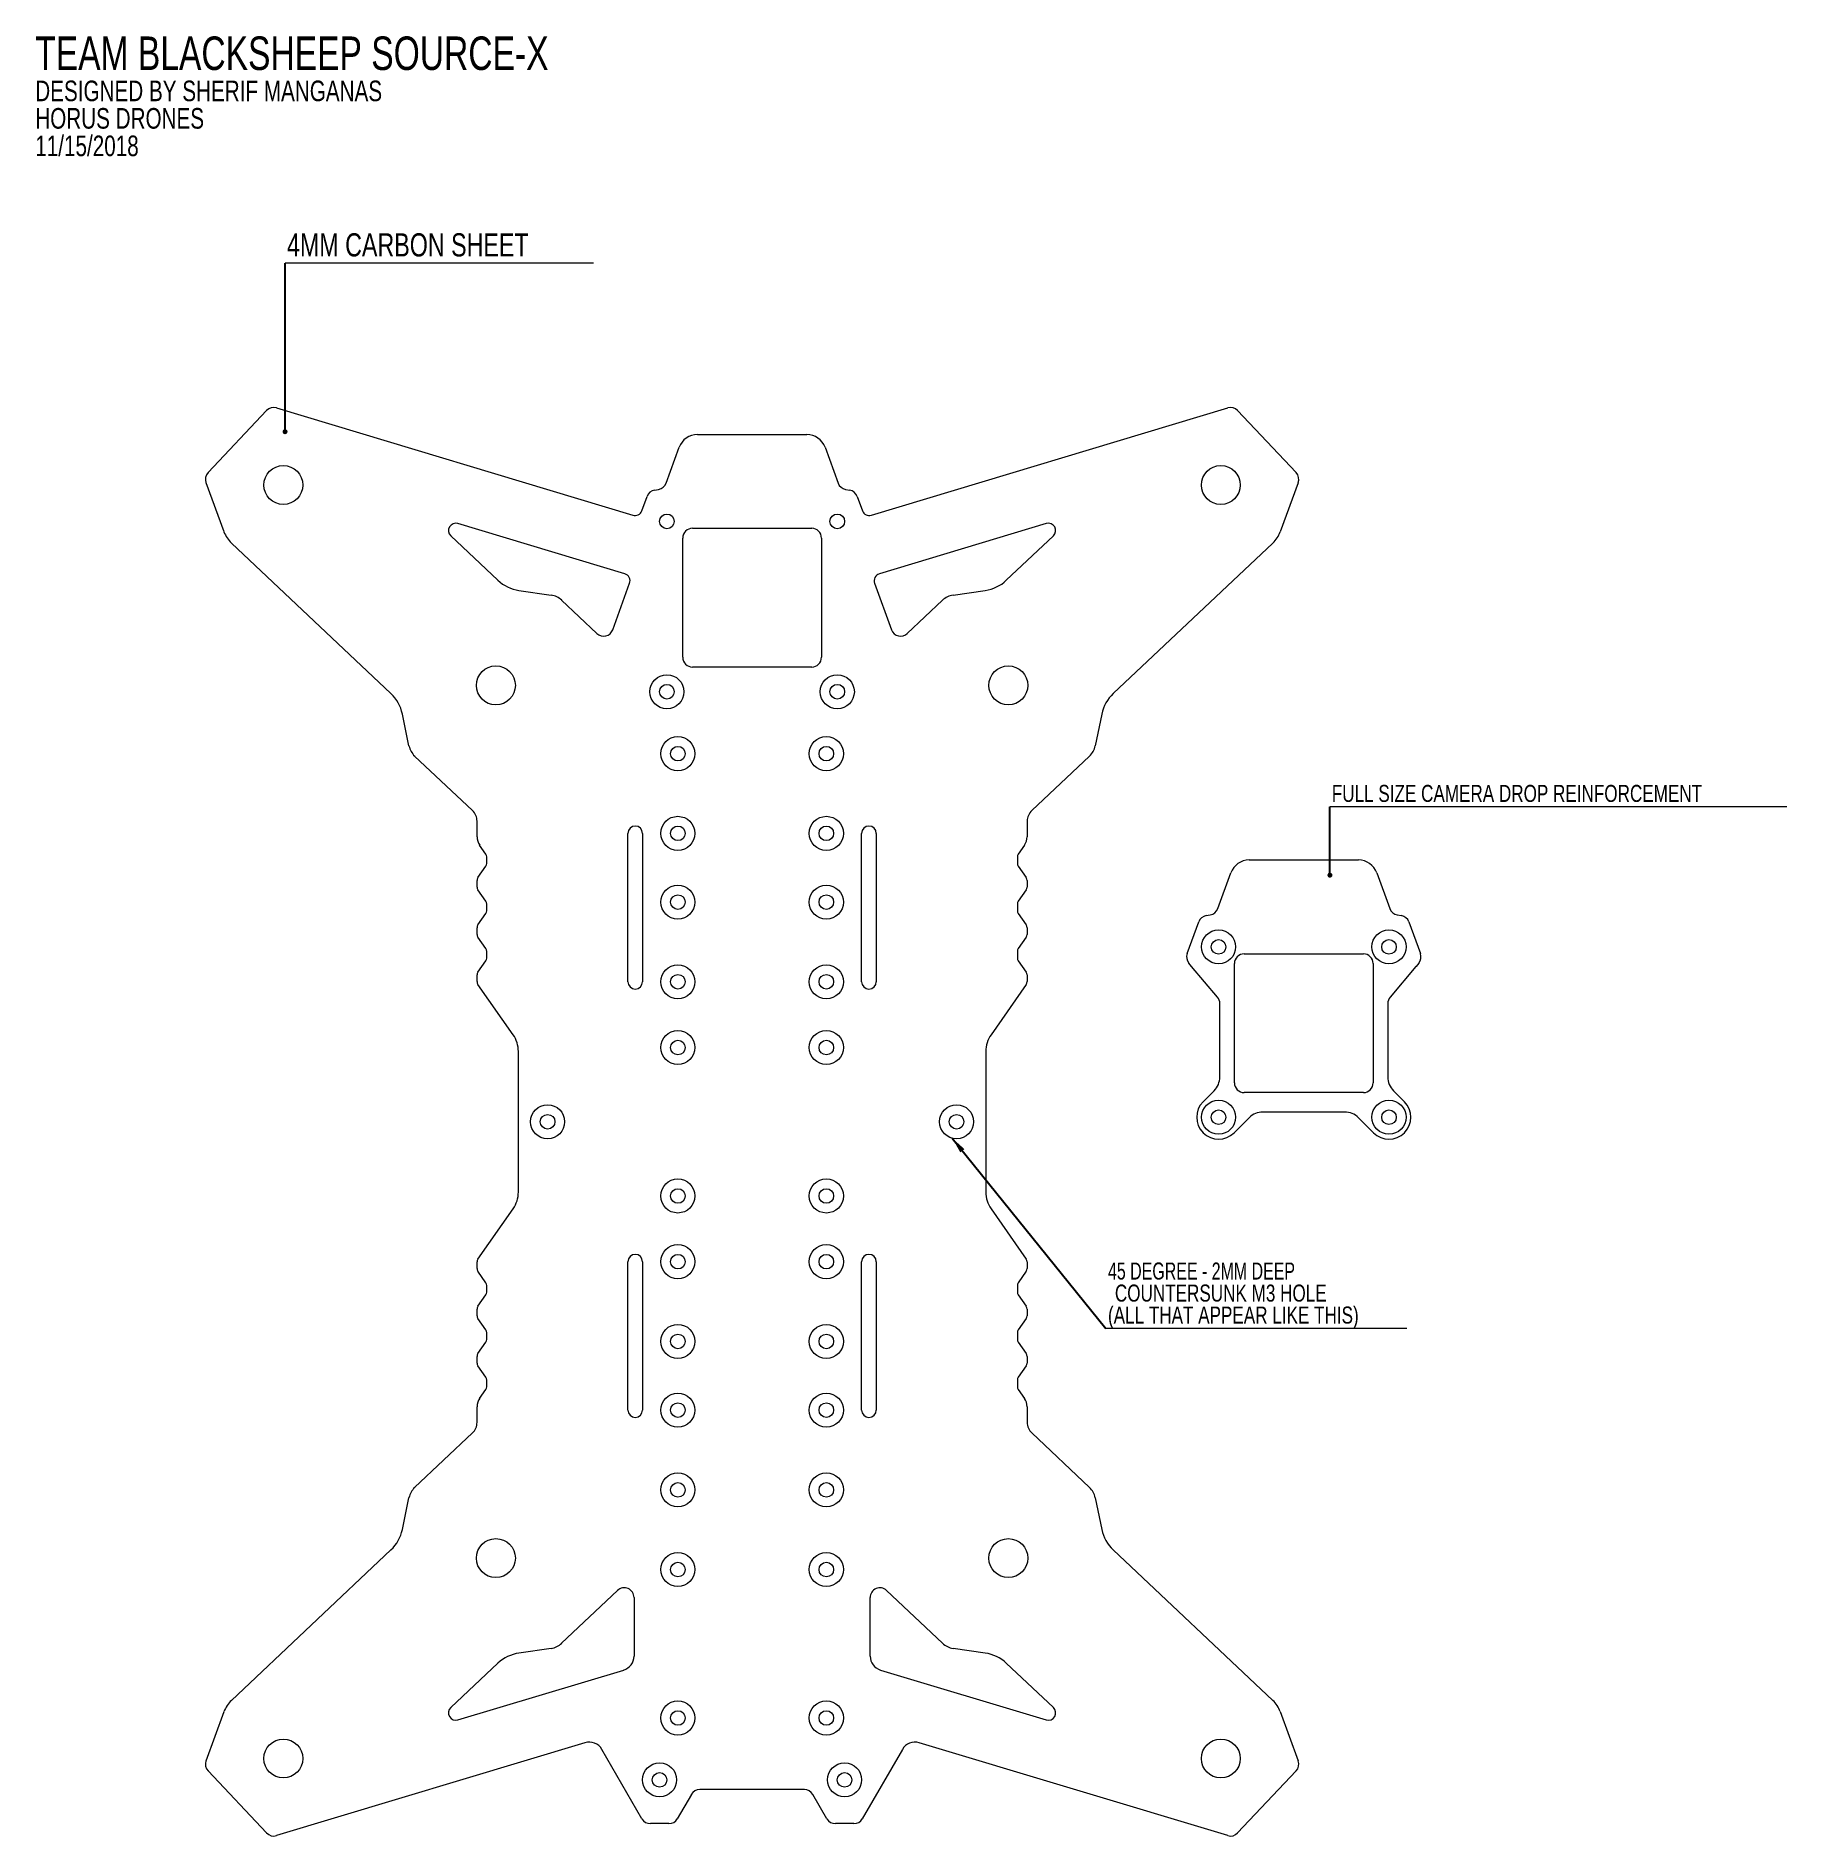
# Model space of a CAD drawing. Header units: millimetres. Extents: x 14 to 374, y 22 to 392.
import ezdxf

# ---------------------------------------------------------------- set-up
doc = ezdxf.new("R2010")
doc.units = ezdxf.units.MM
doc.styles.add('SLDTEXTSTYLE0', font='TXT', dxfattribs={"width": 0.75})
doc.styles.add('SLDTEXTSTYLE1', font='TXT', dxfattribs={"width": 0.7})
doc.dimstyles.new('SLDDIMSTYLE0', dxfattribs={"dimtxt": 0.18, "dimasz": 1.016, "dimexe": 0, "dimexo": 0.0625, "dimgap": 0, "dimtad": 0, "dimtih": 1, "dimtoh": 1, "dimdec": 0, "dimrnd": 1e-09, "dimzin": 0, "dimdsep": 46, "dimtxsty": 'Standard', "dimblk1": 'DOT', "dimblk2": 'DOT', "dimsah": 1, "dimcen": 0.09, "dimadec": 0, "dimazin": 0, "dimtfac": 1.016, "dimtdec": 0, "dimtofl": 0, "dimtmove": 0, "dimatfit": 3, "dimldrblk": 'DOT', "dimfxl": 1, "dimfrac": 2, "dimtolj": 1, "dimtzin": 0, "dimarcsym": 0})
doc.dimstyles.new('SLDDIMSTYLE1', dxfattribs={"dimtxt": 0.18, "dimasz": 3.302, "dimexe": 0, "dimexo": 0.0625, "dimgap": 0, "dimtad": 0, "dimtih": 1, "dimtoh": 1, "dimdec": 0, "dimrnd": 1e-09, "dimzin": 0, "dimdsep": 46, "dimtxsty": 'Standard', "dimsah": 1, "dimcen": 0.09, "dimadec": 0, "dimazin": 0, "dimtfac": 3.302, "dimtdec": 0, "dimtofl": 0, "dimtmove": 0, "dimatfit": 3, "dimfxl": 1, "dimfrac": 2, "dimtolj": 1, "dimtzin": 0, "dimarcsym": 0})

# ---------------------------------------------------------------- blocks, each defined once
blk = doc.blocks.new('SW_NOTE_0')
at = {"color": 0, "linetype": 'Continuous', "lineweight": 0, "attachment_point": 1, "style": 'SLDTEXTSTYLE0'}
for s, insert, char_height in [('TEAM BLACKSHEEP SOURCE-X', (0, 8.87), 6.8792), ('DESIGNED BY SHERIF MANGANAS', (0, -0.19), 4.2333), ('HORUS DRONES', (0, -5.83), 4.2333), ('11/15/2018', (0, -11.48), 4.233)]:
    blk.add_mtext(s, dxfattribs=dict(at, insert=insert, char_height=char_height))
blk = doc.blocks.new('SW_NOTE_1')
at = {"color": 0, "linetype": 'Continuous', "lineweight": 0}
blk.add_line((63.31, 0), (0, 0), dxfattribs=at)
at = {"color": 0, "linetype": 'Continuous', "lineweight": 0, "insert": (0.39, 6.17), "char_height": 4.7625, "attachment_point": 1, "style": 'SLDTEXTSTYLE0'}
blk.add_mtext('4MM CARBON SHEET', dxfattribs=at)
blk = doc.blocks.new('_DOT')
at = {"color": 0, "linetype": 'ByBlock', "lineweight": -2}
blk.add_line((-0.5, 0), (-1, 0), dxfattribs=at)
at = {"color": 0, "linetype": 'ByBlock', "const_width": 0.5}
blk.add_lwpolyline([(-0.25, 0, 1), (0.25, 0, 1)], format="xyb", close=True, dxfattribs=at)
blk = doc.blocks.new('SW_NOTE_2')
at = {"color": 0, "linetype": 'Continuous', "lineweight": 0}
blk.add_line((61.77, 0), (0, 0), dxfattribs=at)
at = {"color": 0, "linetype": 'Continuous', "lineweight": 0, "char_height": 3.5, "attachment_point": 1}
for s, insert, style in [('45 DEGREE - 2MM DEEP', (0.41, 13.59), 'SLDTEXTSTYLE1'), ('COUNTERSUNK M3 HOLE', (1.83, 9.06), 'SLDTEXTSTYLE0'), ('(ALL THAT APPEAR LIKE THIS)', (0.41, 4.54), 'SLDTEXTSTYLE0')]:
    blk.add_mtext(s, dxfattribs=dict(at, insert=insert, style=style))
blk = doc.blocks.new('SW_NOTE_3')
at = {"color": 0, "linetype": 'Continuous', "lineweight": 0}
blk.add_line((93.92, 0), (0, 0), dxfattribs=at)
at = {"color": 0, "linetype": 'Continuous', "lineweight": 0, "insert": (0.42, 4.52), "char_height": 3.5, "attachment_point": 1, "style": 'SLDTEXTSTYLE0'}
blk.add_mtext('FULL SIZE CAMERA DROP REINFORCEMENT', dxfattribs=at)

msp = doc.modelspace()

# ---------------------------------------------------------------- linework, layer by layer
at = {"color": 7, "linetype": 'Continuous', "lineweight": 15}
for p, q in [((49.56, 302.03), (61.59, 314.78)), ((63.62, 315.33), (136.81, 293.28)), ((185.81, 293.28), (259, 315.33)), ((261.03, 314.78), (273.06, 302.03)), ((143.65, 299.88), (146.33, 307.24)), ((150.08, 309.87), (172.54, 309.87)), ((176.3, 307.24), (178.98, 299.88)), ((52.84, 289.86), (49.14, 299.97)), ((273.48, 299.97), (269.78, 289.86)), ((138.65, 294.2), (139.73, 297.16)), ((141.26, 298.44), (142.11, 298.59)), ((180.51, 298.59), (181.36, 298.44)), ((182.89, 297.16), (183.97, 294.2)), ((99.42, 289.04), (109.09, 279.92)), ((135.17, 281.24), (100.88, 291.57)), ((147.06, 264.09), (147.06, 288.59)), ((149.06, 290.59), (173.56, 290.59)), ((175.56, 288.59), (175.56, 264.09)), ((221.74, 291.57), (187.45, 281.24)), ((213.53, 279.92), (223.2, 289.04)), ((87.13, 256.64), (54.35, 287.56)), ((268.27, 287.56), (235.49, 256.64)), ((113.42, 277.82), (120.03, 276.86)), ((132.68, 269.76), (136.15, 279.29)), ((186.47, 279.29), (189.94, 269.76)), ((202.59, 276.86), (209.2, 277.82)), ((122.19, 275.81), (129.43, 268.98)), ((193.19, 268.98), (200.43, 275.81)), ((173.56, 262.09), (149.06, 262.09)), ((90.83, 245.9), (89.48, 252.44)), ((233.14, 252.44), (231.79, 245.9)), ((103.87, 232.61), (92, 243.8)), ((230.62, 243.8), (218.75, 232.61)), ((104.81, 227.22), (104.81, 230.43)), ((217.81, 230.43), (217.81, 227.22)), ((135.81, 197.42), (135.81, 227.92)), ((138.81, 227.92), (138.81, 197.42)), ((183.81, 197.42), (183.81, 227.92)), ((186.81, 227.92), (186.81, 197.42)), ((106.63, 223.67), (105.35, 225.5)), ((106.81, 221.73), (106.81, 223.1)), ((215.81, 223.1), (215.81, 221.73)), ((217.27, 225.5), (215.99, 223.67)), ((263.4, 222.45), (285.86, 222.45)), ((104.81, 216.87), (104.81, 218.24)), ((104.99, 218.82), (106.63, 221.16)), ((215.99, 221.16), (217.63, 218.82)), ((217.81, 218.24), (217.81, 216.87)), ((256.96, 212.46), (259.64, 219.82)), ((289.61, 219.82), (292.29, 212.46)), ((106.63, 213.96), (104.99, 216.3)), ((217.63, 216.3), (215.99, 213.96)), ((104.99, 209.1), (106.63, 211.44)), ((106.81, 212.02), (106.81, 213.39)), ((215.81, 213.39), (215.81, 212.02)), ((215.99, 211.44), (217.63, 209.1)), ((254.58, 211.02), (255.43, 211.17)), ((293.83, 211.17), (294.68, 211.02)), ((104.81, 207.16), (104.81, 208.53)), ((217.81, 208.53), (217.81, 207.16)), ((250.68, 203.23), (253.05, 209.74)), ((296.21, 209.74), (298.58, 203.23)), ((106.63, 204.25), (104.99, 206.59)), ((106.81, 202.3), (106.81, 203.67)), ((215.81, 203.67), (215.81, 202.3)), ((217.63, 206.59), (215.99, 204.25)), ((104.99, 199.39), (106.63, 201.73)), ((215.99, 201.73), (217.63, 199.39)), ((251.58, 200.59), (251.02, 201.26)), ((256.91, 194.24), (251.59, 200.58)), ((260.38, 176.67), (260.38, 201.17)), ((262.38, 203.17), (286.88, 203.17)), ((288.88, 201.17), (288.88, 176.67)), ((297.66, 200.58), (292.35, 194.24)), ((298.23, 201.26), (297.68, 200.59)), ((104.81, 197.45), (104.81, 198.82)), ((112.23, 186.54), (104.99, 196.87)), ((217.63, 196.87), (210.4, 186.54)), ((217.81, 198.82), (217.81, 197.45)), ((257.38, 177.87), (257.38, 192.96)), ((291.88, 192.96), (291.88, 177.87)), ((113.31, 154.23), (113.31, 183.1)), ((209.31, 183.1), (209.31, 154.23)), ((253.95, 172.78), (256.21, 175.04)), ((286.88, 174.67), (262.38, 174.67)), ((293.05, 175.04), (295.31, 172.78)), ((283.04, 170.67), (266.22, 170.67)), ((263.39, 169.5), (260.31, 166.42)), ((288.95, 166.42), (285.86, 169.5)), ((104.99, 140.46), (112.23, 150.79)), ((210.4, 150.79), (217.63, 140.46)), ((104.81, 138.52), (104.81, 139.89)), ((106.63, 135.6), (104.99, 137.94)), ((135.81, 109.42), (135.81, 139.92)), ((138.81, 139.92), (138.81, 109.42)), ((183.81, 109.42), (183.81, 139.92)), ((186.81, 139.92), (186.81, 109.42)), ((217.63, 137.94), (215.99, 135.6)), ((217.81, 139.89), (217.81, 138.52)), ((106.81, 133.66), (106.81, 135.03)), ((215.81, 135.03), (215.81, 133.66)), ((104.81, 128.8), (104.81, 130.17)), ((104.99, 130.75), (106.63, 133.09)), ((215.99, 133.09), (217.63, 130.75)), ((217.81, 130.17), (217.81, 128.8)), ((106.63, 125.89), (104.99, 128.23)), ((217.63, 128.23), (215.99, 125.89)), ((104.99, 121.03), (106.63, 123.37)), ((106.81, 123.95), (106.81, 125.32)), ((215.81, 125.32), (215.81, 123.95)), ((215.99, 123.37), (217.63, 121.03)), ((104.81, 119.09), (104.81, 120.46)), ((106.63, 116.18), (104.99, 118.52)), ((217.63, 118.52), (215.99, 116.18)), ((217.81, 120.46), (217.81, 119.09)), ((106.81, 114.24), (106.81, 115.6)), ((215.81, 115.6), (215.81, 114.24)), ((105.35, 111.84), (106.63, 113.66)), ((215.99, 113.66), (217.27, 111.84)), ((104.81, 106.91), (104.81, 110.12)), ((217.81, 110.12), (217.81, 106.91)), ((92, 93.53), (103.87, 104.73)), ((218.75, 104.73), (230.62, 93.53)), ((89.48, 84.89), (90.83, 91.43)), ((231.79, 91.43), (233.14, 84.89)), ((54.35, 49.77), (87.13, 80.69)), ((235.49, 80.69), (268.27, 49.77)), ((133.69, 72.37), (122.19, 61.52)), ((137.06, 70.91), (137.06, 58.89)), ((185.56, 58.89), (185.56, 70.91)), ((200.43, 61.52), (188.93, 72.37)), ((120.03, 60.48), (113.42, 59.51)), ((209.2, 59.51), (202.59, 60.48)), ((109.09, 57.41), (99.42, 48.29)), ((100.88, 45.77), (134.93, 56.02)), ((187.7, 56.02), (221.74, 45.77)), ((223.2, 48.29), (213.53, 57.41)), ((49.14, 37.36), (52.84, 47.47)), ((269.78, 47.47), (273.48, 37.36)), ((126.98, 41.09), (63.62, 22.01)), ((259, 22.01), (195.64, 41.09)), ((138.68, 25.46), (130.44, 39.72)), ((192.18, 39.72), (183.94, 25.46)), ((61.59, 22.55), (49.56, 35.3)), ((273.06, 35.3), (261.03, 22.55)), ((148.83, 30.46), (145.94, 25.46)), ((172.06, 31.46), (150.56, 31.46)), ((176.68, 25.46), (173.79, 30.46)), ((144.21, 24.46), (140.41, 24.46)), ((182.21, 24.46), (178.41, 24.46))]:
    msp.add_line(p, q, dxfattribs=at)
for centre, radius in [((65.03, 299.49), 4), ((257.59, 299.49), 4), ((143.81, 292.02), 1.5), ((178.81, 292.02), 1.5), ((108.68, 258.32), 4), ((143.81, 257.02), 3.5), ((178.81, 257.02), 3.5), ((213.95, 258.32), 4), ((143.81, 257.02), 1.5), ((178.81, 257.02), 1.5), ((146.06, 244.29), 3.5), ((176.56, 244.29), 3.5), ((146.06, 244.29), 1.5), ((176.56, 244.29), 1.5), ((146.06, 227.92), 3.5), ((146.06, 227.92), 1.5), ((176.56, 227.92), 3.5), ((176.56, 227.92), 1.5), ((146.06, 213.79), 3.5), ((146.06, 213.79), 1.5), ((176.56, 213.79), 3.5), ((176.56, 213.79), 1.5), ((257.13, 204.6), 3.5), ((292.13, 204.6), 3.5), ((257.13, 204.6), 1.5), ((292.13, 204.6), 1.5), ((146.06, 197.42), 3.5), ((176.56, 197.42), 3.5), ((146.06, 197.42), 1.5), ((176.56, 197.42), 1.5), ((146.06, 183.92), 3.5), ((146.06, 183.92), 1.5), ((176.56, 183.92), 3.5), ((176.56, 183.92), 1.5), ((119.31, 168.67), 3.5), ((119.31, 168.67), 1.5), ((203.31, 168.67), 3.5), ((203.31, 168.67), 1.5), ((257.13, 169.6), 3.5), ((257.13, 169.6), 1.5), ((292.13, 169.6), 3.5), ((292.13, 169.6), 1.5), ((146.06, 153.42), 3.5), ((176.56, 153.42), 3.5), ((146.06, 153.42), 1.5), ((176.56, 153.42), 1.5), ((146.06, 139.92), 3.5), ((146.06, 139.92), 1.5), ((176.56, 139.92), 3.5), ((176.56, 139.92), 1.5), ((146.06, 123.54), 3.5), ((176.56, 123.54), 3.5), ((146.06, 123.54), 1.5), ((176.56, 123.54), 1.5), ((146.06, 109.42), 3.5), ((176.56, 109.42), 3.5), ((146.06, 109.42), 1.5), ((176.56, 109.42), 1.5), ((146.06, 93.04), 3.5), ((176.56, 93.04), 3.5), ((146.06, 93.04), 1.5), ((176.56, 93.04), 1.5), ((108.68, 79.02), 4), ((213.95, 79.02), 4), ((146.06, 76.67), 3.5), ((146.06, 76.67), 1.5), ((176.56, 76.67), 3.5), ((176.56, 76.67), 1.5), ((146.06, 46.17), 3.5), ((176.56, 46.17), 3.5), ((146.06, 46.17), 1.5), ((176.56, 46.17), 1.5), ((65.03, 37.85), 4), ((257.59, 37.85), 4), ((142.31, 33.46), 3.5), ((142.31, 33.46), 1.5), ((180.31, 33.46), 3.5), ((180.31, 33.46), 1.5)]:
    msp.add_circle(centre, radius, dxfattribs=at)
for centre, radius, start, end in [((63.04, 313.41), 2, 73.2366, 136.6716), ((259.58, 313.41), 2, 43.3284, 106.7634), ((150.08, 305.87), 4, 90, 160), ((172.54, 305.87), 4, 20, 90), ((51.01, 300.66), 2, 136.6716, 200.1065), ((141.77, 300.56), 2, 280, 340), ((180.86, 300.56), 2, 200, 260), ((271.61, 300.66), 2, 339.8935, 43.3284), ((141.61, 296.47), 2, 100, 160), ((181.01, 296.47), 2, 20, 80), ((137.24, 294.72), 1.5, 253.2366, 340), ((185.38, 294.72), 1.5, 200, 286.7634), ((58.47, 291.93), 6, 200.1065, 226.6716), ((100.45, 290.13), 1.5, 73.2366, 226.6716), ((149.06, 288.59), 2, 90, 180), ((173.56, 288.59), 2, 0, 90), ((222.17, 290.13), 1.5, 313.3284, 106.7634), ((264.15, 291.93), 6, 313.3284, 339.8935), ((134.74, 279.8), 1.5, 340, 73.2366), ((187.88, 279.8), 1.5, 106.7634, 200), ((114.58, 285.74), 8, 226.6716, 261.6716), ((208.04, 285.74), 8, 278.3284, 313.3284), ((119.45, 272.9), 4, 46.6716, 81.6716), ((203.17, 272.9), 4, 98.3284, 133.3284), ((130.8, 270.44), 2, 226.6716, 340), ((191.82, 270.44), 2, 200, 313.3284), ((149.06, 264.09), 2, 180, 270), ((173.56, 264.09), 2, 270, 0), ((81.64, 250.82), 8, 11.6716, 46.6716), ((240.98, 250.82), 8, 133.3284, 168.3284), ((94.75, 246.71), 4, 191.6716, 226.6716), ((227.88, 246.71), 4, 313.3284, 348.3284), ((101.81, 230.43), 3, 0, 46.6716), ((137.31, 227.92), 1.5, 0, 180), ((185.31, 227.92), 1.5, 0, 180), ((220.81, 230.43), 3, 133.3284, 180), ((107.81, 227.22), 3, 180, 215), ((214.81, 227.22), 3, 325, 0), ((105.81, 223.1), 1, 360, 35), ((216.81, 223.1), 1, 145, 180), ((263.4, 218.45), 4, 90, 160), ((285.86, 218.45), 4, 20, 90), ((105.81, 218.24), 1, 145, 180), ((105.81, 221.73), 1, 325, 0), ((216.81, 221.73), 1, 180, 215), ((216.81, 218.24), 1, 360, 35), ((105.81, 216.87), 1, 180, 215), ((216.81, 216.87), 1, 325, 0), ((105.81, 213.39), 1, 0, 35), ((105.81, 212.02), 1, 325, 0), ((216.81, 213.39), 1, 145, 180), ((216.81, 212.02), 1, 180, 215), ((254.93, 209.05), 2, 100, 160), ((255.08, 213.14), 2, 280, 340), ((294.17, 213.14), 2, 200, 260), ((294.33, 209.05), 2, 20, 80), ((105.81, 208.53), 1, 145, 180), ((105.81, 207.16), 1, 180, 215), ((216.81, 208.53), 1, 0, 35), ((216.81, 207.16), 1, 325, 0), ((105.81, 203.67), 1, 360, 35), ((216.81, 203.67), 1, 145, 180), ((105.81, 202.3), 1, 325, 0), ((216.81, 202.3), 1, 180, 215), ((252.56, 202.54), 2, 160, 220), ((250.05, 199.31), 2, 39.4437, 40), ((262.38, 201.17), 2, 90, 180), ((286.88, 201.17), 2, 0, 90), ((299.21, 199.31), 2, 140, 140.5563), ((296.7, 202.54), 2, 320, 20), ((105.81, 198.82), 1, 145, 180), ((105.81, 197.45), 1, 180, 215), ((137.31, 197.42), 1.5, 180, 0), ((185.31, 197.42), 1.5, 180, 0), ((216.81, 198.82), 1, 0, 35), ((216.81, 197.45), 1, 325, 0), ((255.38, 192.96), 2, 0, 40), ((293.88, 192.96), 2, 140, 180), ((107.31, 183.1), 6, 0, 35), ((215.31, 183.1), 6, 145, 180), ((253.38, 177.87), 4, 315, 0), ((295.88, 177.87), 4, 180, 225), ((262.38, 176.67), 2, 180, 270), ((286.88, 176.67), 2, 270, 0), ((257.13, 169.6), 4.5, 135, 315), ((266.22, 166.67), 4, 90, 135), ((283.04, 166.67), 4, 45, 90), ((292.13, 169.6), 4.5, 225, 45), ((107.31, 154.23), 6, 325, 0), ((215.31, 154.23), 6, 180, 215), ((137.31, 139.92), 1.5, 0, 180), ((185.31, 139.92), 1.5, 0, 180), ((105.81, 139.89), 1, 145, 180), ((105.81, 138.52), 1, 180, 215), ((216.81, 139.89), 1, 0, 35), ((216.81, 138.52), 1, 325, 0), ((105.81, 135.03), 1, 0, 35), ((105.81, 133.66), 1, 325, 0), ((216.81, 135.03), 1, 145, 180), ((216.81, 133.66), 1, 180, 215), ((105.81, 130.17), 1, 145, 180), ((216.81, 130.17), 1, 0, 35), ((105.81, 128.8), 1, 180, 215), ((105.81, 125.32), 1, 0, 35), ((216.81, 125.32), 1, 145, 180), ((216.81, 128.8), 1, 325, 0), ((105.81, 123.95), 1, 325, 0), ((216.81, 123.95), 1, 180, 215), ((105.81, 120.46), 1, 145, 180), ((105.81, 119.09), 1, 180, 215), ((216.81, 120.46), 1, 0, 35), ((216.81, 119.09), 1, 325, 0), ((105.81, 115.6), 1, 0, 35), ((216.81, 115.6), 1, 145, 180), ((107.81, 110.12), 3, 145, 180), ((105.81, 114.24), 1, 325, 0), ((216.81, 114.24), 1, 180, 215), ((214.81, 110.12), 3, 0, 35), ((137.31, 109.42), 1.5, 180, 0), ((185.31, 109.42), 1.5, 180, 0), ((101.81, 106.91), 3, 313.3284, 0), ((220.81, 106.91), 3, 180, 226.6716), ((94.75, 90.62), 4, 133.3284, 168.3284), ((227.88, 90.62), 4, 11.6716, 46.6716), ((81.64, 86.51), 8, 313.3284, 348.3284), ((240.98, 86.51), 8, 191.6716, 226.6716), ((135.06, 70.91), 2, 0, 133.3284), ((187.56, 70.91), 2, 46.6716, 180), ((114.58, 51.59), 8, 98.3284, 133.3284), ((119.45, 64.43), 4, 278.3284, 313.3284), ((203.17, 64.43), 4, 226.6716, 261.6716), ((208.04, 51.59), 8, 46.6716, 81.6716), ((134.06, 58.89), 3, 286.7634, 0), ((188.56, 58.89), 3, 180, 253.2366), ((58.47, 45.41), 6, 133.3284, 159.8935), ((100.45, 47.2), 1.5, 133.3284, 286.7634), ((222.17, 47.2), 1.5, 253.2366, 46.6716), ((264.15, 45.41), 6, 20.1065, 46.6716), ((127.85, 38.22), 3, 30, 106.7634), ((194.77, 38.22), 3, 73.2366, 150), ((51.01, 36.67), 2, 159.8935, 223.3284), ((271.61, 36.67), 2, 316.6716, 20.1065), ((150.56, 29.46), 2, 90, 150), ((172.06, 29.46), 2, 30, 90), ((63.04, 23.92), 2, 223.3284, 286.7634), ((140.41, 26.46), 2, 210, 270), ((144.21, 26.46), 2, 270, 330), ((178.41, 26.46), 2, 210, 270), ((182.21, 26.46), 2, 270, 330), ((259.58, 23.92), 2, 253.2366, 316.6716)]:
    msp.add_arc(centre, radius, start, end, dxfattribs=at)

# ---------------------------------------------------------------- block references
at = {"color": 7, "linetype": 'Continuous', "lineweight": 0}
for name, p in [('SW_NOTE_0', (14.07, 382.77)), ('SW_NOTE_1', (65.39, 345.04)), ('SW_NOTE_3', (279.96, 233.36)), ('SW_NOTE_2', (234, 126.16))]:
    msp.add_blockref(name, p, dxfattribs=at)

# ---------------------------------------------------------------- leaders
for points, dimstyle in [([(65.38, 310.44), (65.39, 345.04)], 'SLDDIMSTYLE0'), ([(280, 219.33), (279.96, 233.36)], 'SLDDIMSTYLE0'), ([(202.43, 165.28), (234, 126.16)], 'SLDDIMSTYLE1')]:
    msp.add_leader(points, dimstyle=dimstyle, dxfattribs=at)

doc.saveas('drawing.dxf')
